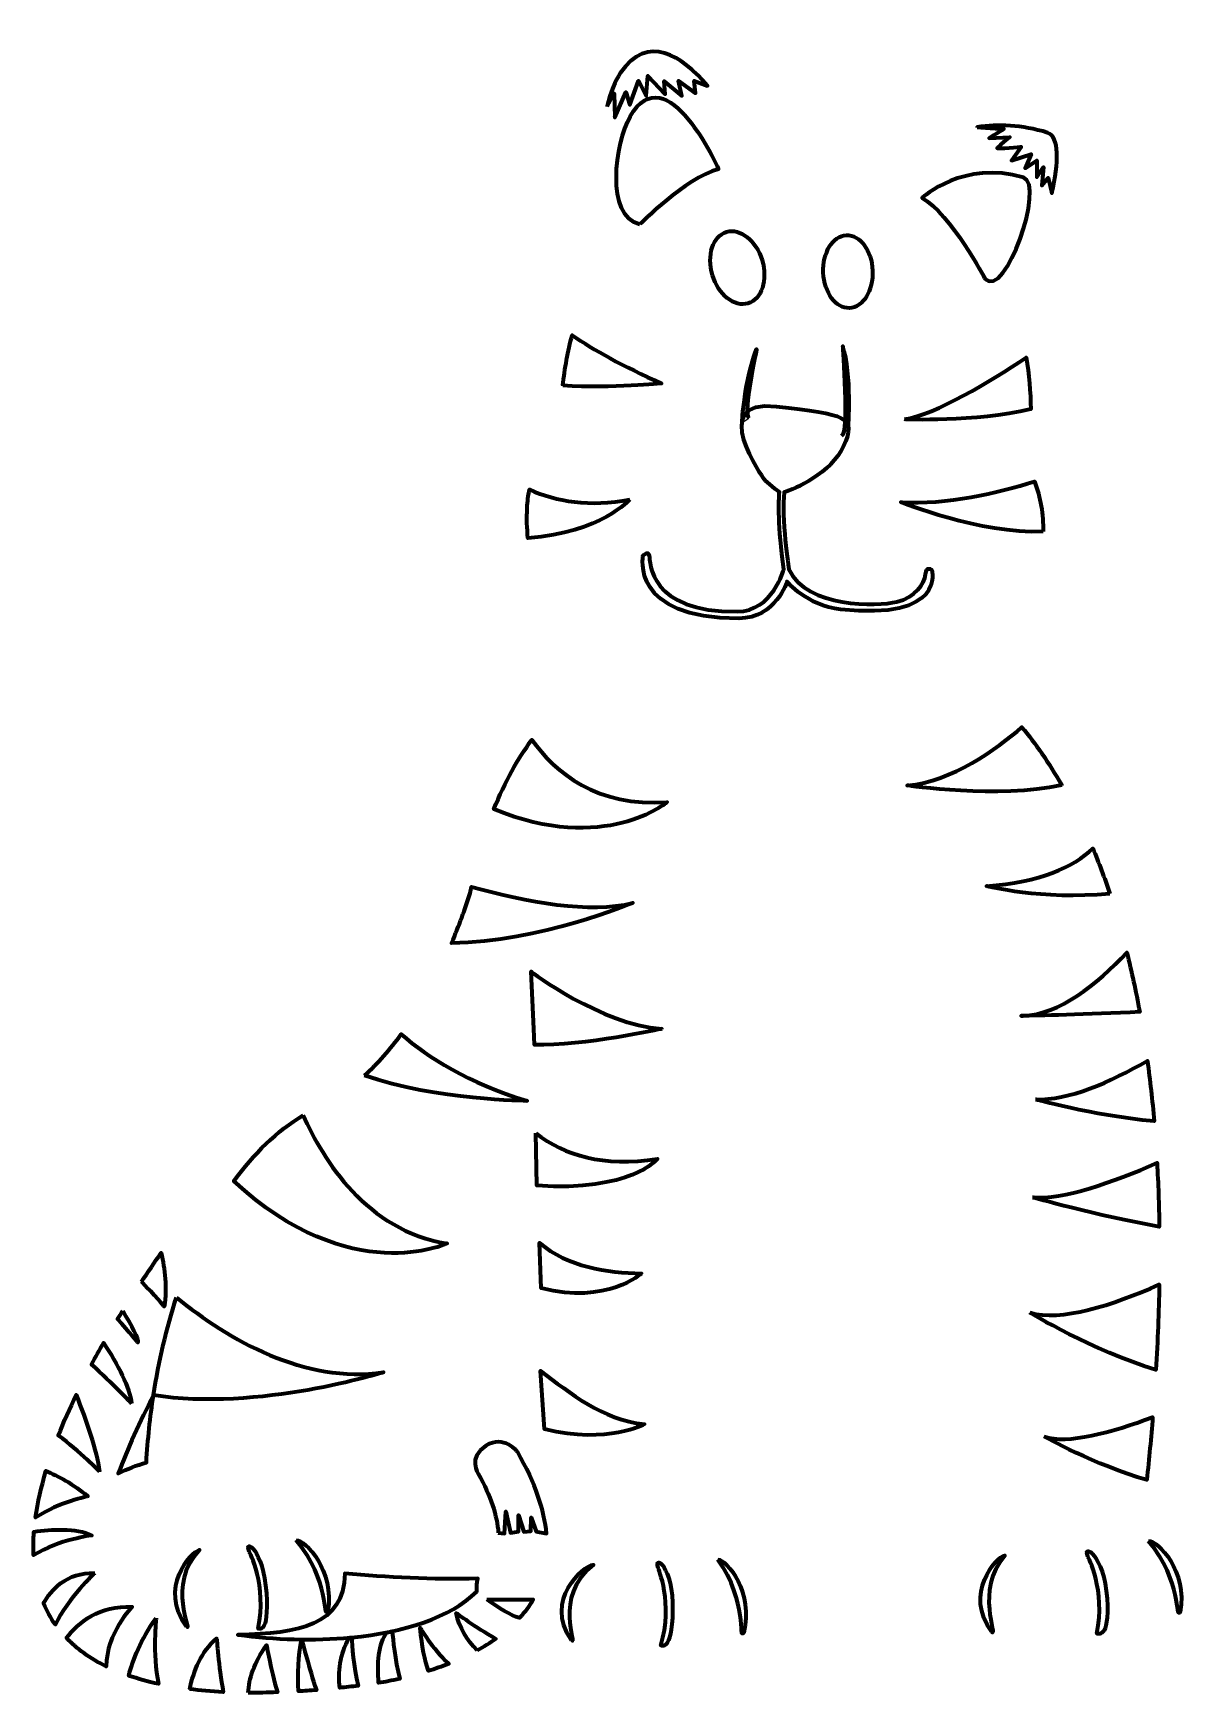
# Model space of a CAD drawing. Header units: centimetres. Extents: x -15.1 to 11.4, y -18.6 to 19.2.
# Drawn here: x -15.11 to 11.16, y -18.57 to 19.17 of the extents above; entities that cross this region are included whole.
import ezdxf

# ---------------------------------------------------------------- set-up
doc = ezdxf.new("R2010")
doc.units = ezdxf.units.CM
doc.header["$MEASUREMENT"] = 0
doc.layers.add('Layer 1', color=7, linetype='Continuous')

msp = doc.modelspace()

# ---------------------------------------------------------------- linework, layer by layer
at = {"layer": 'Layer 1', "color": 7, "lineweight": 211}
for points, knots in [([(-2.05598, 17.51097), (-1.97156, 17.83244), (-1.86594, 18.10094), (-1.75487, 18.26217), (-1.75487, 18.26217), (-1.1303, 19.17196), (-0.36337, 18.67055), (0.23173, 17.9743), (0.23173, 17.9743), (0.23173, 17.9743), (-0.07087, 18.08819), (-0.07087, 18.08819), (-0.07087, 18.08819), (-0.07087, 18.08819), (-0.04372, 17.80976), (-0.04372, 17.80976), (-0.04372, 17.80976), (-0.04372, 17.80976), (-0.43157, 18.08637), (-0.43157, 18.08637), (-0.43157, 18.08637), (-0.43157, 18.08637), (-0.35509, 17.74967), (-0.35509, 17.74967), (-0.35509, 17.74967), (-0.35509, 17.74967), (-0.75387, 18.0829), (-0.75387, 18.0829), (-0.75387, 18.0829), (-0.75387, 18.0829), (-0.73185, 17.78245), (-0.73185, 17.78245), (-0.73185, 17.78245), (-0.73185, 17.78245), (-1.13046, 18.20308), (-1.13046, 18.20308), (-1.13046, 18.20308), (-1.13046, 18.20308), (-1.1634, 17.74421), (-1.1634, 17.74421), (-1.1634, 17.74421), (-1.1634, 17.74421), (-1.33804, 18.08836), (-1.33804, 18.08836), (-1.33804, 18.08836), (-1.33804, 18.08836), (-1.5347, 17.54225), (-1.5347, 17.54225), (-1.5347, 17.54225), (-1.5347, 17.54225), (-1.6274, 17.83161), (-1.6274, 17.83161), (-1.6274, 17.83161), (-1.6274, 17.83161), (-1.87868, 17.25819), (-1.87868, 17.25819), (-1.87868, 17.25819), (-1.87868, 17.25819), (-1.8954, 17.799), (-1.8954, 17.799), (-1.8954, 17.799), (-1.8954, 17.799), (-2.05598, 17.51097), (-2.05598, 17.51097), (-2.05598, 17.51097), (-2.05598, 17.51097), (-2.05598, 17.51097), (-2.05598, 17.51097)], [0, 0, 0, 0, 0.0555555555555556, 0.0555555555555556, 0.0555555555555556, 0.0555555555555556, 0.1111111111111111, 0.1111111111111111, 0.1111111111111111, 0.1111111111111111, 0.1666666666666667, 0.1666666666666667, 0.1666666666666667, 0.1666666666666667, 0.2222222222222222, 0.2222222222222222, 0.2222222222222222, 0.2222222222222222, 0.2777777777777778, 0.2777777777777778, 0.2777777777777778, 0.2777777777777778, 0.3333333333333333, 0.3333333333333333, 0.3333333333333333, 0.3333333333333333, 0.3888888888888889, 0.3888888888888889, 0.3888888888888889, 0.3888888888888889, 0.4444444444444444, 0.4444444444444444, 0.4444444444444444, 0.4444444444444444, 0.5, 0.5, 0.5, 0.5, 0.5555555555555556, 0.5555555555555556, 0.5555555555555556, 0.5555555555555556, 0.6111111111111112, 0.6111111111111112, 0.6111111111111112, 0.6111111111111112, 0.6666666666666666, 0.6666666666666666, 0.6666666666666666, 0.6666666666666666, 0.7222222222222222, 0.7222222222222222, 0.7222222222222222, 0.7222222222222222, 0.7777777777777778, 0.7777777777777778, 0.7777777777777778, 0.7777777777777778, 0.8333333333333334, 0.8333333333333334, 0.8333333333333334, 0.8333333333333334, 0.8888888888888888, 0.8888888888888888, 0.8888888888888888, 0.8888888888888888, 1, 1, 1, 1]), ([(-1.3109, 14.82415), (-1.3109, 14.82415), (-0.26819, 15.87696), (0.47789, 16.08272), (0.47789, 16.08272), (0.47789, 16.08272), (-0.69692, 18.73164), (-1.53106, 17.27442), (-1.53106, 17.27442), (-1.86909, 16.68428), (-2.09935, 15.00028), (-1.3109, 14.82415)], [0, 0, 0, 0, 0.25, 0.25, 0.25, 0.25, 0.5, 0.5, 0.5, 0.5, 1, 1, 1, 1]), ([(6.36486, 17.03538), (6.83515, 17.10507), (7.37612, 17.08984), (7.96676, 16.90825), (7.96676, 16.90825), (8.24105, 16.82366), (8.22715, 16.22376), (8.06476, 15.53479), (8.06476, 15.53479), (8.06476, 15.53479), (7.98249, 15.8844), (7.98249, 15.8844), (7.98249, 15.8844), (7.98249, 15.8844), (7.83798, 15.70959), (7.83798, 15.70959), (7.83798, 15.70959), (7.83798, 15.70959), (7.87357, 16.12476), (7.87357, 16.12476), (7.87357, 16.12476), (7.87357, 16.12476), (7.72525, 15.89748), (7.72525, 15.89748), (7.72525, 15.89748), (7.72525, 15.89748), (7.72045, 16.27755), (7.72045, 16.27755), (7.72045, 16.27755), (7.72045, 16.27755), (7.45559, 16.10009), (7.45559, 16.10009), (7.45559, 16.10009), (7.45559, 16.10009), (7.59745, 16.41958), (7.59745, 16.41958), (7.59745, 16.41958), (7.59745, 16.41958), (7.14669, 16.27772), (7.14669, 16.27772), (7.14669, 16.27772), (7.14669, 16.27772), (7.3652, 16.58628), (7.3652, 16.58628), (7.3652, 16.58628), (7.3652, 16.58628), (6.81992, 16.54142), (6.82439, 16.55897), (6.82439, 16.55897), (6.82869, 16.57668), (7.10564, 16.81025), (7.10564, 16.81025), (7.10564, 16.81025), (7.10564, 16.81025), (6.63866, 16.78559), (6.63866, 16.78559), (6.63866, 16.78559), (6.63866, 16.78559), (6.98529, 16.99317), (6.97189, 16.99317), (6.97189, 16.99317), (6.95881, 16.99301), (6.36486, 17.03538), (6.36486, 17.03538), (6.36486, 17.03538), (6.36486, 17.03538), (6.36486, 17.03538), (6.36486, 17.03538)], [0, 0, 0, 0, 0.0555555555555556, 0.0555555555555556, 0.0555555555555556, 0.0555555555555556, 0.1111111111111111, 0.1111111111111111, 0.1111111111111111, 0.1111111111111111, 0.1666666666666667, 0.1666666666666667, 0.1666666666666667, 0.1666666666666667, 0.2222222222222222, 0.2222222222222222, 0.2222222222222222, 0.2222222222222222, 0.2777777777777778, 0.2777777777777778, 0.2777777777777778, 0.2777777777777778, 0.3333333333333333, 0.3333333333333333, 0.3333333333333333, 0.3333333333333333, 0.3888888888888889, 0.3888888888888889, 0.3888888888888889, 0.3888888888888889, 0.4444444444444444, 0.4444444444444444, 0.4444444444444444, 0.4444444444444444, 0.5, 0.5, 0.5, 0.5, 0.5555555555555556, 0.5555555555555556, 0.5555555555555556, 0.5555555555555556, 0.6111111111111112, 0.6111111111111112, 0.6111111111111112, 0.6111111111111112, 0.6666666666666666, 0.6666666666666666, 0.6666666666666666, 0.6666666666666666, 0.7222222222222222, 0.7222222222222222, 0.7222222222222222, 0.7222222222222222, 0.7777777777777778, 0.7777777777777778, 0.7777777777777778, 0.7777777777777778, 0.8333333333333334, 0.8333333333333334, 0.8333333333333334, 0.8333333333333334, 0.8888888888888888, 0.8888888888888888, 0.8888888888888888, 0.8888888888888888, 1, 1, 1, 1]), ([(6.54447, 13.58676), (6.54447, 13.58676), (5.75801, 15.07162), (5.1139, 15.42637), (5.1139, 15.42637), (5.1139, 15.42637), (6.06789, 16.30305), (7.42214, 15.88673), (7.42214, 15.88673), (7.91892, 15.73443), (7.00996, 13.09793), (6.54447, 13.58676)], [0, 0, 0, 0, 0.25, 0.25, 0.25, 0.25, 0.5, 0.5, 0.5, 0.5, 1, 1, 1, 1]), ([(0.34331, 13.67019), (0.47806, 13.22225), (0.84025, 12.93372), (1.15146, 13.02658), (1.15146, 13.02658), (1.46267, 13.12044), (1.60586, 13.56027), (1.47111, 14.00871), (1.47111, 14.00871), (1.33603, 14.45831), (0.97384, 14.74618), (0.66313, 14.65281), (0.66313, 14.65281), (0.35175, 14.55896), (0.20839, 14.11979), (0.34331, 13.67019)], [0, 0, 0, 0, 0.2, 0.2, 0.2, 0.2, 0.4, 0.4, 0.4, 0.4, 0.6, 0.6, 0.6, 0.6, 1, 1, 1, 1]), ([(2.86526, 13.72614), (2.88446, 13.26942), (3.15114, 12.90905), (3.4607, 12.92213), (3.4607, 12.92213), (3.76943, 12.93587), (4.00515, 13.31627), (3.98644, 13.77315), (3.98644, 13.77315), (3.96674, 14.2302), (3.70089, 14.58991), (3.39084, 14.577), (3.39084, 14.577), (3.08145, 14.56425), (2.84622, 14.18269), (2.86526, 13.72614), (2.86526, 13.72614), (2.86526, 13.72614), (2.86526, 13.72614), (2.86526, 13.72614)], [0, 0, 0, 0, 0.1666666666666667, 0.1666666666666667, 0.1666666666666667, 0.1666666666666667, 0.3333333333333333, 0.3333333333333333, 0.3333333333333333, 0.3333333333333333, 0.5, 0.5, 0.5, 0.5, 0.6666666666666666, 0.6666666666666666, 0.6666666666666666, 0.6666666666666666, 1, 1, 1, 1]), ([(-3.06145, 11.15619), (-1.91544, 11.08998), (-0.81346, 11.20668), (-0.81346, 11.20668), (-0.81346, 11.20668), (-1.70636, 11.60016), (-2.36354, 11.97146), (-2.84741, 12.30601), (-2.84741, 12.30601), (-2.94706, 11.9362), (-3.01924, 11.55198), (-3.06145, 11.15619), (-3.06145, 11.15619), (-3.06145, 11.15619), (-3.06145, 11.15619), (-3.06145, 11.15619)], [0, 0, 0, 0, 0.2, 0.2, 0.2, 0.2, 0.4, 0.4, 0.4, 0.4, 0.6, 0.6, 0.6, 0.6, 1, 1, 1, 1]), ([(4.71347, 10.39108), (4.71347, 10.39108), (6.31454, 10.31477), (7.58338, 10.62018), (7.58338, 10.62018), (7.58123, 11.02144), (7.54746, 11.41442), (7.48439, 11.79516), (7.48439, 11.79516), (6.65935, 11.25236), (5.41452, 10.49884), (4.71347, 10.39108)], [0, 0, 0, 0, 0.25, 0.25, 0.25, 0.25, 0.5, 0.5, 0.5, 0.5, 1, 1, 1, 1]), ([(5.18922, 6.86283), (5.16604, 6.64664), (4.96508, 6.34404), (4.53734, 6.24058), (4.53734, 6.24058), (4.0894, 6.13265), (2.49512, 6.09391), (2.08409, 6.97854), (2.08409, 6.97854), (2.08409, 6.97854), (1.89786, 8.18166), (1.97599, 8.73124), (1.97599, 8.73124), (2.21022, 8.79878), (3.04337, 9.16312), (3.32329, 9.77909), (3.32329, 9.77909), (3.63516, 10.46507), (3.3857, 10.49603), (1.79638, 10.68275), (1.79638, 10.68275), (0.20673, 10.86981), (1.5158, 9.03119), (1.5158, 9.03119), (1.5158, 9.03119), (1.5158, 9.03119), (1.74292, 8.80424), (1.86757, 8.73786), (1.86757, 8.73786), (1.85151, 8.5412), (1.82801, 7.96795), (1.96789, 6.97854), (1.96789, 6.97854), (1.96789, 6.97854), (1.71098, 6.02406), (0.9063, 6.01727), (0.9063, 6.01727), (-1.11242, 6.00022), (-1.07451, 7.14805), (-1.09735, 7.28694), (-1.09735, 7.28694), (-1.12086, 7.42599), (-1.23557, 7.29009), (-1.23557, 7.29009), (-1.23557, 7.29009), (-1.23557, 7.29009), (-1.53552, 5.84562), (0.94455, 5.86399), (0.94455, 5.86399), (1.79342, 5.87061), (2.03775, 6.70094), (2.03775, 6.70094), (2.03775, 6.70094), (2.03775, 6.70094), (2.49943, 6.15037), (3.25477, 6.06826), (3.25477, 6.06826), (5.65621, 5.80787), (5.33523, 6.96166), (5.33523, 6.96166), (5.33523, 6.96166), (5.33523, 6.96166), (5.21223, 7.07902), (5.18922, 6.86283), (5.18922, 6.86283), (5.18922, 6.86283), (5.18922, 6.86283), (5.18922, 6.86283)], [0, 0, 0, 0, 0.0555555555555556, 0.0555555555555556, 0.0555555555555556, 0.0555555555555556, 0.1111111111111111, 0.1111111111111111, 0.1111111111111111, 0.1111111111111111, 0.1666666666666667, 0.1666666666666667, 0.1666666666666667, 0.1666666666666667, 0.2222222222222222, 0.2222222222222222, 0.2222222222222222, 0.2222222222222222, 0.2777777777777778, 0.2777777777777778, 0.2777777777777778, 0.2777777777777778, 0.3333333333333333, 0.3333333333333333, 0.3333333333333333, 0.3333333333333333, 0.3888888888888889, 0.3888888888888889, 0.3888888888888889, 0.3888888888888889, 0.4444444444444444, 0.4444444444444444, 0.4444444444444444, 0.4444444444444444, 0.5, 0.5, 0.5, 0.5, 0.5555555555555556, 0.5555555555555556, 0.5555555555555556, 0.5555555555555556, 0.6111111111111112, 0.6111111111111112, 0.6111111111111112, 0.6111111111111112, 0.6666666666666666, 0.6666666666666666, 0.6666666666666666, 0.6666666666666666, 0.7222222222222222, 0.7222222222222222, 0.7222222222222222, 0.7222222222222222, 0.7777777777777778, 0.7777777777777778, 0.7777777777777778, 0.7777777777777778, 0.8333333333333334, 0.8333333333333334, 0.8333333333333334, 0.8333333333333334, 0.8888888888888888, 0.8888888888888888, 0.8888888888888888, 0.8888888888888888, 1, 1, 1, 1]), ([(-1.53802, 8.56686), (-2.45211, 8.38411), (-3.21457, 8.52796), (-3.82044, 8.79282), (-3.82044, 8.79282), (-3.84775, 8.65725), (-3.8653, 8.51902), (-3.87242, 8.37832), (-3.87242, 8.37832), (-3.8845, 8.14127), (-3.87888, 7.91051), (-3.85405, 7.68654), (-3.85405, 7.68654), (-2.18576, 7.81136), (-1.53802, 8.56686), (-1.53802, 8.56686)], [0, 0, 0, 0, 0.2, 0.2, 0.2, 0.2, 0.4, 0.4, 0.4, 0.4, 0.6, 0.6, 0.6, 0.6, 1, 1, 1, 1]), ([(7.86512, 7.839), (7.87704, 8.23049), (7.80735, 8.61288), (7.66664, 8.97756), (7.66664, 8.97756), (6.8421, 8.72015), (5.67077, 8.44006), (4.62772, 8.50744), (4.62772, 8.50744), (4.62756, 8.50744), (6.44548, 7.77179), (7.86512, 7.839)], [0, 0, 0, 0, 0.25, 0.25, 0.25, 0.25, 0.5, 0.5, 0.5, 0.5, 1, 1, 1, 1]), ([(-0.686, 1.68634), (-2.28227, 1.56351), (-3.23924, 2.3609), (-3.76498, 3.10466), (-3.76498, 3.10466), (-4.08463, 2.67344), (-4.38111, 2.15249), (-4.63173, 1.52379), (-4.63173, 1.52379), (-2.10581, 0.48156), (-0.686, 1.68634), (-0.686, 1.68634), (-0.686, 1.68634), (-0.686, 1.68634), (-0.686, 1.68634), (-0.686, 1.68634)], [0, 0, 0, 0, 0.2, 0.2, 0.2, 0.2, 0.4, 0.4, 0.4, 0.4, 0.6, 0.6, 0.6, 0.6, 1, 1, 1, 1]), ([(8.29005, 2.07171), (7.99126, 2.58967), (7.68468, 3.0252), (7.38572, 3.39054), (7.38572, 3.39054), (6.8123, 2.89542), (5.79425, 2.14984), (4.77604, 2.06294), (4.77604, 2.06294), (4.77621, 2.0631), (6.85287, 1.75139), (8.29005, 2.07171), (8.29005, 2.07171), (8.29005, 2.07171), (8.29005, 2.07171), (8.29005, 2.07171)], [0, 0, 0, 0, 0.2, 0.2, 0.2, 0.2, 0.4, 0.4, 0.4, 0.4, 0.6, 0.6, 0.6, 0.6, 1, 1, 1, 1]), ([(9.38359, -0.39926), (9.26126, -0.03342), (9.13181, 0.30957), (8.99822, 0.63038), (8.99822, 0.63038), (8.55011, 0.20412), (7.80139, -0.13076), (6.57907, -0.22611), (6.57907, -0.22611), (6.5789, -0.22627), (7.83102, -0.54808), (9.38359, -0.39926)], [0, 0, 0, 0, 0.25, 0.25, 0.25, 0.25, 0.5, 0.5, 0.5, 0.5, 1, 1, 1, 1]), ([(-5.14158, -0.23952), (-5.15118, -0.28835), (-5.16062, -0.33719), (-5.16989, -0.38685), (-5.16989, -0.38685), (-5.28477, -0.73862), (-5.42449, -1.12332), (-5.59118, -1.51945), (-5.59118, -1.51945), (-3.60722, -1.51184), (-1.47246, -0.60718), (-1.47246, -0.60718), (-1.47246, -0.60718), (-2.43539, -0.85581), (-3.88417, -0.58896), (-5.14158, -0.23952), (-5.14158, -0.23952), (-5.14158, -0.23952), (-5.14158, -0.23952), (-5.14158, -0.23952)], [0, 0, 0, 0, 0.1666666666666667, 0.1666666666666667, 0.1666666666666667, 0.1666666666666667, 0.3333333333333333, 0.3333333333333333, 0.3333333333333333, 0.3333333333333333, 0.5, 0.5, 0.5, 0.5, 0.6666666666666666, 0.6666666666666666, 0.6666666666666666, 0.6666666666666666, 1, 1, 1, 1]), ([(9.7726, -1.73646), (9.09042, -2.46201), (8.23212, -3.14915), (7.41155, -3.17415), (7.41155, -3.17415), (7.66333, -3.17001), (8.89939, -3.14634), (10.06311, -3.08608), (10.06311, -3.08608), (9.97638, -2.61), (9.87887, -2.16073), (9.7726, -1.73646), (9.7726, -1.73646), (9.7726, -1.73646), (9.7726, -1.73646), (9.7726, -1.73646)], [0, 0, 0, 0, 0.2, 0.2, 0.2, 0.2, 0.4, 0.4, 0.4, 0.4, 0.6, 0.6, 0.6, 0.6, 1, 1, 1, 1]), ([(-0.81164, -3.47112), (-2.1937, -3.38272), (-3.78451, -2.16669), (-3.78451, -2.16669), (-3.78451, -2.16669), (-3.78451, -2.16669), (-3.72144, -3.46781), (-3.72144, -3.46781), (-3.72144, -3.46781), (-3.72144, -3.46781), (-3.7072, -3.83166), (-3.7072, -3.83166), (-3.7072, -3.83166), (-2.60027, -3.87089), (-0.81164, -3.47112), (-0.81164, -3.47112), (-0.81164, -3.47112), (-0.81164, -3.47112), (-0.81164, -3.47112), (-0.81164, -3.47112)], [0, 0, 0, 0, 0.1666666666666667, 0.1666666666666667, 0.1666666666666667, 0.1666666666666667, 0.3333333333333333, 0.3333333333333333, 0.3333333333333333, 0.3333333333333333, 0.5, 0.5, 0.5, 0.5, 0.6666666666666666, 0.6666666666666666, 0.6666666666666666, 0.6666666666666666, 1, 1, 1, 1]), ([(7.41172, -3.17415), (7.39633, -3.17465), (7.38093, -3.17514), (7.36554, -3.17514), (7.36554, -3.17514), (7.36537, -3.17531), (7.38142, -3.17481), (7.41172, -3.17415)], [0, 0, 0, 0, 0.3333333333333333, 0.3333333333333333, 0.3333333333333333, 0.3333333333333333, 1, 1, 1, 1]), ([(-7.57182, -4.53105), (-5.93549, -5.10695), (-3.87522, -5.10695), (-3.87522, -5.10695), (-3.87522, -5.10695), (-5.2063, -4.70155), (-6.13181, -4.12333), (-6.73652, -3.59411), (-6.73652, -3.59411), (-6.98698, -3.93495), (-7.26459, -4.25328), (-7.57182, -4.53105)], [0, 0, 0, 0, 0.25, 0.25, 0.25, 0.25, 0.5, 0.5, 0.5, 0.5, 1, 1, 1, 1]), ([(7.69313, -5.07534), (7.69313, -5.07534), (8.91595, -5.42926), (10.39187, -5.57361), (10.39187, -5.57361), (10.35032, -5.09405), (10.29934, -4.63518), (10.23974, -4.19635), (10.23974, -4.19635), (9.397, -4.68119), (8.43854, -5.10414), (7.69313, -5.07534)], [0, 0, 0, 0, 0.25, 0.25, 0.25, 0.25, 0.5, 0.5, 0.5, 0.5, 1, 1, 1, 1]), ([(-8.96928, -5.43521), (-9.56091, -5.79591), (-10.0898, -6.30659), (-10.54767, -6.9358), (-10.54767, -6.9358), (-7.87922, -9.39203), (-5.69662, -8.35263), (-5.69662, -8.35263), (-5.69662, -8.35263), (-7.52481, -8.05814), (-8.5172, -6.44995), (-8.96928, -5.43521)], [0, 0, 0, 0, 0.25, 0.25, 0.25, 0.25, 0.5, 0.5, 0.5, 0.5, 1, 1, 1, 1]), ([(-3.67791, -5.84491), (-3.67791, -5.84491), (-3.65093, -7.03628), (-3.65093, -7.03628), (-3.65093, -7.03628), (-1.52643, -7.18477), (-0.90567, -6.42711), (-0.90567, -6.42711), (-0.90567, -6.42711), (-2.1558, -6.61334), (-3.01295, -6.35129), (-3.67791, -5.84491)], [0, 0, 0, 0, 0.25, 0.25, 0.25, 0.25, 0.5, 0.5, 0.5, 0.5, 1, 1, 1, 1]), ([(-10.05885, -6.34136), (-10.06233, -6.345), (-10.06597, -6.34881), (-10.06928, -6.35245), (-10.06928, -6.35245), (-10.05869, -6.34086), (-10.04826, -6.32927), (-10.03766, -6.31769), (-10.03766, -6.31769), (-10.04478, -6.32547), (-10.05189, -6.33341), (-10.05885, -6.34136)], [0, 0, 0, 0, 0.25, 0.25, 0.25, 0.25, 0.5, 0.5, 0.5, 0.5, 1, 1, 1, 1]), ([(7.62741, -7.30346), (7.62741, -7.30346), (9.08264, -7.7226), (10.51023, -7.97107), (10.51023, -7.97107), (10.50262, -7.46883), (10.48507, -6.98513), (10.45875, -6.51981), (10.45875, -6.51981), (9.46123, -6.95517), (8.30561, -7.36802), (7.62741, -7.30346)], [0, 0, 0, 0, 0.25, 0.25, 0.25, 0.25, 0.5, 0.5, 0.5, 0.5, 1, 1, 1, 1]), ([(-12.65082, -9.22467), (-12.34143, -9.52429), (-12.12888, -9.78667), (-12.12888, -9.78667), (-12.12888, -9.78667), (-12.06465, -9.35396), (-12.11382, -8.93068), (-12.20172, -8.56733), (-12.20172, -8.56733), (-12.34789, -8.77541), (-12.49886, -8.99541), (-12.65082, -9.22467)], [0, 0, 0, 0, 0.25, 0.25, 0.25, 0.25, 0.5, 0.5, 0.5, 0.5, 1, 1, 1, 1]), ([(-1.27167, -9.03514), (-2.06128, -9.01196), (-2.94905, -8.89112), (-3.59001, -8.33459), (-3.59001, -8.33459), (-3.59001, -8.33459), (-3.5574, -9.37201), (-3.5574, -9.37201), (-3.5574, -9.37201), (-2.05135, -9.74959), (-1.27167, -9.03514), (-1.27167, -9.03514), (-1.27167, -9.03514), (-1.27167, -9.03514), (-1.27167, -9.03514), (-1.27167, -9.03514)], [0, 0, 0, 0, 0.2, 0.2, 0.2, 0.2, 0.4, 0.4, 0.4, 0.4, 0.6, 0.6, 0.6, 0.6, 1, 1, 1, 1]), ([(7.56202, -9.92456), (7.56202, -9.92456), (8.99689, -10.78767), (10.43375, -11.22866), (10.43375, -11.22866), (10.47381, -10.55493), (10.49831, -9.90801), (10.5089, -9.28692), (10.5089, -9.28692), (9.44451, -9.75638), (8.26224, -10.13811), (7.56202, -9.92456)], [0, 0, 0, 0, 0.25, 0.25, 0.25, 0.25, 0.5, 0.5, 0.5, 0.5, 1, 1, 1, 1]), ([(-11.85293, -9.58008), (-12.07955, -10.27335), (-12.25518, -11.01959), (-12.37553, -11.80324), (-12.37553, -11.80324), (-10.00074, -12.18414), (-7.13845, -11.28031), (-7.13845, -11.28031), (-7.13845, -11.28031), (-8.94263, -11.54517), (-10.66703, -10.53854), (-11.85293, -9.58008)], [0, 0, 0, 0, 0.25, 0.25, 0.25, 0.25, 0.5, 0.5, 0.5, 0.5, 1, 1, 1, 1]), ([(-13.07625, -9.88599), (-13.11499, -9.9484), (-13.15356, -10.0108), (-13.19196, -10.07387), (-13.19196, -10.07387), (-12.9218, -10.37167), (-12.72962, -10.6059), (-12.72962, -10.6059), (-12.72962, -10.6059), (-12.71471, -10.51652), (-12.86767, -10.22799), (-13.07625, -9.88599)], [0, 0, 0, 0, 0.25, 0.25, 0.25, 0.25, 0.5, 0.5, 0.5, 0.5, 1, 1, 1, 1]), ([(-12.87164, -11.99327), (-12.91336, -11.62743), (-13.18368, -11.1156), (-13.51045, -10.6127), (-13.51045, -10.6127), (-13.60282, -10.77344), (-13.69337, -10.93632), (-13.78176, -11.10103), (-13.78176, -11.10103), (-13.31329, -11.53424), (-12.87164, -11.99327), (-12.87164, -11.99327)], [0, 0, 0, 0, 0.25, 0.25, 0.25, 0.25, 0.5, 0.5, 0.5, 0.5, 1, 1, 1, 1]), ([(-3.56816, -11.24935), (-3.56816, -11.24935), (-3.47496, -12.57861), (-3.47496, -12.57861), (-3.47496, -12.57861), (-2.02056, -12.92706), (-1.20612, -12.46472), (-1.20612, -12.46472), (-1.20612, -12.46472), (-2.17434, -12.35762), (-2.88532, -11.75656), (-3.56816, -11.24935), (-3.56816, -11.24935), (-3.56816, -11.24935), (-3.56816, -11.24935), (-3.56816, -11.24935)], [0, 0, 0, 0, 0.2, 0.2, 0.2, 0.2, 0.4, 0.4, 0.4, 0.4, 0.6, 0.6, 0.6, 0.6, 1, 1, 1, 1]), ([(-13.60348, -13.53872), (-13.67135, -13.04393), (-13.89863, -12.38576), (-14.13568, -11.79612), (-14.13568, -11.79612), (-14.28301, -12.10302), (-14.41958, -12.41208), (-14.54075, -12.72114), (-14.54075, -12.72114), (-14.04199, -13.07936), (-13.60348, -13.53872), (-13.60348, -13.53872), (-13.60348, -13.53872), (-13.60348, -13.53872), (-13.60348, -13.53872), (-13.60348, -13.53872)], [0, 0, 0, 0, 0.2, 0.2, 0.2, 0.2, 0.4, 0.4, 0.4, 0.4, 0.6, 0.6, 0.6, 0.6, 1, 1, 1, 1]), ([(-12.3752, -11.80489), (-12.45102, -12.29984), (-12.50597, -12.8092), (-12.53709, -13.32981), (-12.53709, -13.32981), (-12.76288, -13.39586), (-12.97642, -13.48177), (-13.17656, -13.58292), (-13.17656, -13.58292), (-12.96716, -13.01861), (-12.68856, -12.41374), (-12.3752, -11.80489), (-12.3752, -11.80489), (-12.3752, -11.80489), (-12.3752, -11.80489), (-12.3752, -11.80489)], [0, 0, 0, 0, 0.2, 0.2, 0.2, 0.2, 0.4, 0.4, 0.4, 0.4, 0.6, 0.6, 0.6, 0.6, 1, 1, 1, 1]), ([(7.88962, -12.74233), (7.88962, -12.74233), (9.05566, -13.39653), (10.226, -13.73058), (10.226, -13.73058), (10.27781, -13.24175), (10.32168, -12.76567), (10.35876, -12.3015), (10.35876, -12.3015), (9.42812, -12.64863), (8.41272, -12.92673), (7.88962, -12.74233)], [0, 0, 0, 0, 0.25, 0.25, 0.25, 0.25, 0.5, 0.5, 0.5, 0.5, 1, 1, 1, 1]), ([(-4.52992, -14.93453), (-4.55657, -14.54254), (-4.69959, -14.09609), (-4.98465, -13.59104), (-4.98465, -13.59104), (-4.98465, -13.59104), (-5.23329, -13.21891), (-4.81597, -12.9529), (-4.81597, -12.9529), (-4.39898, -12.68688), (-4.08662, -13.10122), (-4.08662, -13.10122), (-4.08662, -13.10122), (-3.68569, -13.80624), (-3.48357, -14.41889), (-3.4301, -14.95076), (-3.4301, -14.95076), (-3.4301, -14.95076), (-3.67162, -14.89944), (-3.67162, -14.89944), (-3.67162, -14.89944), (-3.67162, -14.89944), (-3.7822, -14.58459), (-3.7822, -14.58459), (-3.7822, -14.58459), (-3.7822, -14.58459), (-3.79081, -14.891), (-3.79081, -14.891), (-3.79081, -14.891), (-3.79081, -14.891), (-3.95237, -14.90805), (-3.95237, -14.90805), (-3.95237, -14.90805), (-3.95237, -14.90805), (-4.07172, -14.53361), (-4.07172, -14.53361), (-4.07172, -14.53361), (-4.07172, -14.53361), (-4.07172, -14.89945), (-4.07172, -14.89945), (-4.07172, -14.89945), (-4.07172, -14.89945), (-4.25033, -14.93355), (-4.25033, -14.93355), (-4.25033, -14.93355), (-4.25033, -14.93355), (-4.36074, -14.44853), (-4.36074, -14.44853), (-4.36074, -14.44853), (-4.36074, -14.44853), (-4.38623, -14.95044), (-4.38623, -14.95044), (-4.38623, -14.95044), (-4.38623, -14.95044), (-4.52992, -14.93453), (-4.52992, -14.93453)], [0, 0, 0, 0, 0.0666666666666667, 0.0666666666666667, 0.0666666666666667, 0.0666666666666667, 0.1333333333333333, 0.1333333333333333, 0.1333333333333333, 0.1333333333333333, 0.2, 0.2, 0.2, 0.2, 0.2666666666666667, 0.2666666666666667, 0.2666666666666667, 0.2666666666666667, 0.3333333333333333, 0.3333333333333333, 0.3333333333333333, 0.3333333333333333, 0.4, 0.4, 0.4, 0.4, 0.4666666666666667, 0.4666666666666667, 0.4666666666666667, 0.4666666666666667, 0.5333333333333333, 0.5333333333333333, 0.5333333333333333, 0.5333333333333333, 0.6, 0.6, 0.6, 0.6, 0.6666666666666666, 0.6666666666666666, 0.6666666666666666, 0.6666666666666666, 0.7333333333333333, 0.7333333333333333, 0.7333333333333333, 0.7333333333333333, 0.8, 0.8, 0.8, 0.8, 0.8666666666666667, 0.8666666666666667, 0.8666666666666667, 0.8666666666666667, 1, 1, 1, 1]), ([(-14.82084, -13.52531), (-14.92844, -13.88452), (-15.01005, -14.23877), (-15.05855, -14.58342), (-15.05855, -14.58342), (-14.5098, -14.22768), (-13.86586, -14.10121), (-13.86586, -14.10121), (-13.86586, -14.10121), (-14.20785, -13.8155), (-14.55217, -13.63573), (-14.82084, -13.52531), (-14.82084, -13.52531), (-14.82084, -13.52531), (-14.82084, -13.52531), (-14.82084, -13.52531)], [0, 0, 0, 0, 0.2, 0.2, 0.2, 0.2, 0.4, 0.4, 0.4, 0.4, 0.6, 0.6, 0.6, 0.6, 1, 1, 1, 1]), ([(-15.09414, -14.90854), (-15.10854, -15.0903), (-15.11251, -15.26842), (-15.10523, -15.44256), (-15.10523, -15.44256), (-14.52353, -15.07954), (-13.77829, -14.99147), (-13.77829, -14.99147), (-13.77829, -14.99147), (-14.13634, -14.81269), (-14.70364, -14.85093), (-15.09414, -14.90854), (-15.09414, -14.90854), (-15.09414, -14.90854), (-15.09414, -14.90854), (-15.09414, -14.90854)], [0, 0, 0, 0, 0.2, 0.2, 0.2, 0.2, 0.4, 0.4, 0.4, 0.4, 0.6, 0.6, 0.6, 0.6, 1, 1, 1, 1]), ([(-10.19988, -15.35482), (-10.19988, -15.35482), (-9.78173, -16.13251), (-9.99395, -17.10769), (-9.99395, -17.10769), (-9.99395, -17.10769), (-9.74267, -17.27306), (-9.8064, -16.30682), (-9.8064, -16.30682), (-9.87262, -15.30351), (-10.31874, -15.05438), (-10.19988, -15.35482), (-10.19988, -15.35482), (-10.19988, -15.35482), (-10.19988, -15.35482), (-10.19988, -15.35482)], [0, 0, 0, 0, 0.2, 0.2, 0.2, 0.2, 0.4, 0.4, 0.4, 0.4, 0.6, 0.6, 0.6, 0.6, 1, 1, 1, 1]), ([(-9.12721, -15.10238), (-8.36028, -16.0226), (-8.52068, -16.8958), (-8.40713, -16.71305), (-8.40713, -16.71305), (-8.25367, -15.79548), (-8.91913, -15.08765), (-9.12721, -15.10238)], [0, 0, 0, 0, 0.3333333333333333, 0.3333333333333333, 0.3333333333333333, 0.3333333333333333, 1, 1, 1, 1]), ([(-11.62499, -17.06184), (-11.47021, -17.21082), (-12.1062, -16.11812), (-11.32504, -15.32238), (-11.32504, -15.32238), (-11.53047, -15.35979), (-12.26412, -16.19426), (-11.62499, -17.06184)], [0, 0, 0, 0, 0.3333333333333333, 0.3333333333333333, 0.3333333333333333, 0.3333333333333333, 1, 1, 1, 1]), ([(-0.89391, -15.72844), (-0.89391, -15.72844), (-0.53966, -16.53758), (-0.82968, -17.49207), (-0.82968, -17.49207), (-0.82968, -17.49207), (-0.5774, -17.66522), (-0.563, -16.697), (-0.563, -16.697), (-0.54794, -15.69169), (-0.98794, -15.41938), (-0.89391, -15.72844), (-0.89391, -15.72844), (-0.89391, -15.72844), (-0.89391, -15.72844), (-0.89391, -15.72844)], [0, 0, 0, 0, 0.2, 0.2, 0.2, 0.2, 0.4, 0.4, 0.4, 0.4, 0.6, 0.6, 0.6, 0.6, 1, 1, 1, 1]), ([(6.69693, -17.18483), (6.85171, -17.33381), (6.29749, -16.23068), (6.99688, -15.44537), (6.99688, -15.44537), (6.79178, -15.48262), (6.05796, -16.31725), (6.69693, -17.18483)], [0, 0, 0, 0, 0.3333333333333333, 0.3333333333333333, 0.3333333333333333, 0.3333333333333333, 1, 1, 1, 1]), ([(8.88152, -15.46805), (8.88152, -15.46805), (9.2995, -16.24574), (9.08745, -17.22092), (9.08745, -17.22092), (9.08745, -17.22092), (9.38359, -17.39391), (9.32003, -16.42783), (9.32003, -16.42783), (9.25364, -15.42468), (8.76266, -15.16793), (8.88152, -15.46805)], [0, 0, 0, 0, 0.25, 0.25, 0.25, 0.25, 0.5, 0.5, 0.5, 0.5, 1, 1, 1, 1]), ([(10.2654, -15.1196), (11.03233, -16.03949), (10.87176, -16.91302), (10.98515, -16.73011), (10.98515, -16.73011), (11.1588, -15.81088), (10.47365, -15.10453), (10.2654, -15.1196)], [0, 0, 0, 0, 0.3333333333333333, 0.3333333333333333, 0.3333333333333333, 0.3333333333333333, 1, 1, 1, 1]), ([(-13.7129, -15.84912), (-14.35469, -15.82065), (-14.70794, -16.23896), (-14.87579, -16.53295), (-14.87579, -16.53295), (-14.80428, -16.70362), (-14.71539, -16.86618), (-14.60746, -17.02012), (-14.60746, -17.02012), (-14.32191, -16.41956), (-13.7129, -15.84912), (-13.7129, -15.84912)], [0, 0, 0, 0, 0.25, 0.25, 0.25, 0.25, 0.5, 0.5, 0.5, 0.5, 1, 1, 1, 1]), ([(-2.86645, -17.37089), (-2.70787, -17.53113), (-3.31241, -16.39373), (-2.36289, -15.65792), (-2.36289, -15.65792), (-2.59596, -15.67961), (-3.49615, -16.45779), (-2.86645, -17.37089)], [0, 0, 0, 0, 0.3333333333333333, 0.3333333333333333, 0.3333333333333333, 0.3333333333333333, 1, 1, 1, 1]), ([(0.46762, -15.53907), (1.15758, -16.51822), (0.92732, -17.37586), (1.05478, -17.20271), (1.05478, -17.20271), (1.28206, -16.30053), (0.6762, -15.54122), (0.46762, -15.53907)], [0, 0, 0, 0, 0.3333333333333333, 0.3333333333333333, 0.3333333333333333, 0.3333333333333333, 1, 1, 1, 1]), ([(-7.86913, -17.31064), (-7.87377, -17.31114), (-7.8784, -17.31147), (-7.88287, -17.31196), (-7.88287, -17.31196), (-8.72562, -17.39175), (-9.62547, -17.36344), (-10.45415, -17.25088), (-10.45415, -17.25088), (-9.06397, -17.22324), (-8.04261, -17.04148), (-8.02341, -15.85723), (-8.02341, -15.85723), (-7.06429, -15.94662), (-6.02985, -15.9986), (-4.99906, -15.97277), (-4.99906, -15.97277), (-5.0128, -16.06812), (-5.02025, -16.16496), (-5.02091, -16.26296), (-5.02091, -16.26296), (-5.61667, -16.86915), (-6.68521, -17.19675), (-7.86913, -17.31064), (-7.86913, -17.31064), (-7.86913, -17.31064), (-7.86913, -17.31064), (-7.86913, -17.31064)], [0, 0, 0, 0, 0.125, 0.125, 0.125, 0.125, 0.25, 0.25, 0.25, 0.25, 0.375, 0.375, 0.375, 0.375, 0.5, 0.5, 0.5, 0.5, 0.625, 0.625, 0.625, 0.625, 0.75, 0.75, 0.75, 0.75, 1, 1, 1, 1]), ([(-14.35783, -17.32355), (-14.12111, -17.57103), (-13.82215, -17.78854), (-13.45251, -17.96947), (-13.45251, -17.96947), (-13.44572, -17.21992), (-12.86055, -16.61389), (-12.86055, -16.61389), (-12.86055, -16.61389), (-13.60795, -16.57764), (-14.08254, -16.96699), (-14.35783, -17.32355), (-14.35783, -17.32355), (-14.35783, -17.32355), (-14.35783, -17.32355), (-14.35783, -17.32355)], [0, 0, 0, 0, 0.2, 0.2, 0.2, 0.2, 0.4, 0.4, 0.4, 0.4, 0.6, 0.6, 0.6, 0.6, 1, 1, 1, 1]), ([(-4.78816, -16.44985), (-4.50112, -16.66588), (-4.2553, -16.79599), (-4.04738, -16.86915), (-4.04738, -16.86915), (-3.93018, -16.73904), (-3.8249, -16.59833), (-3.73567, -16.44587), (-3.73567, -16.44587), (-4.31754, -16.45465), (-4.78816, -16.44985), (-4.78816, -16.44985)], [0, 0, 0, 0, 0.25, 0.25, 0.25, 0.25, 0.5, 0.5, 0.5, 0.5, 1, 1, 1, 1]), ([(-12.31445, -16.87594), (-12.66886, -17.36659), (-12.84913, -17.81966), (-12.93935, -18.1812), (-12.93935, -18.1812), (-12.73044, -18.25321), (-12.50465, -18.31595), (-12.25999, -18.36875), (-12.25999, -18.36875), (-12.40599, -17.67498), (-12.31445, -16.87594), (-12.31445, -16.87594)], [0, 0, 0, 0, 0.25, 0.25, 0.25, 0.25, 0.5, 0.5, 0.5, 0.5, 1, 1, 1, 1]), ([(-5.0118, -17.60894), (-4.86431, -17.52816), (-4.72062, -17.4391), (-4.58372, -17.34143), (-4.58372, -17.34143), (-5.05417, -17.0721), (-5.48705, -16.75576), (-5.48705, -16.75576), (-5.48705, -16.75576), (-5.43111, -17.08303), (-5.22683, -17.37818), (-5.0118, -17.60894), (-5.0118, -17.60894), (-5.0118, -17.60894), (-5.0118, -17.60894), (-5.0118, -17.60894)], [0, 0, 0, 0, 0.2, 0.2, 0.2, 0.2, 0.4, 0.4, 0.4, 0.4, 0.6, 0.6, 0.6, 0.6, 1, 1, 1, 1]), ([(-11.55182, -18.48777), (-11.31146, -18.51773), (-11.05703, -18.53958), (-10.78754, -18.55316), (-10.78754, -18.55316), (-10.89613, -17.9569), (-10.93801, -17.33481), (-10.93801, -17.33481), (-10.93801, -17.33481), (-11.28895, -17.62383), (-11.46425, -18.0832), (-11.55182, -18.48777), (-11.55182, -18.48777), (-11.55182, -18.48777), (-11.55182, -18.48777), (-11.55182, -18.48777)], [0, 0, 0, 0, 0.2, 0.2, 0.2, 0.2, 0.4, 0.4, 0.4, 0.4, 0.6, 0.6, 0.6, 0.6, 1, 1, 1, 1]), ([(-9.00885, -17.35682), (-9.07953, -17.72795), (-9.09063, -18.15156), (-9.07689, -18.53627), (-9.07689, -18.53627), (-8.94363, -18.52832), (-8.80773, -18.51872), (-8.66901, -18.50763), (-8.66901, -18.50763), (-8.84315, -17.99265), (-8.97211, -17.46938), (-8.99926, -17.35682), (-8.99926, -17.35682), (-9.00239, -17.35682), (-9.00554, -17.35682), (-9.00885, -17.35682)], [0, 0, 0, 0, 0.2, 0.2, 0.2, 0.2, 0.4, 0.4, 0.4, 0.4, 0.6, 0.6, 0.6, 0.6, 1, 1, 1, 1]), ([(-7.91796, -17.31544), (-8.14508, -17.70114), (-8.17669, -18.10174), (-8.13862, -18.45847), (-8.13862, -18.45847), (-8.00189, -18.44456), (-7.86284, -18.42884), (-7.7213, -18.41179), (-7.7213, -18.41179), (-7.82973, -17.97693), (-7.85886, -17.49207), (-7.86598, -17.31014), (-7.86598, -17.31014), (-7.88353, -17.31196), (-7.90058, -17.31378), (-7.91796, -17.31544)], [0, 0, 0, 0, 0.2, 0.2, 0.2, 0.2, 0.4, 0.4, 0.4, 0.4, 0.6, 0.6, 0.6, 0.6, 1, 1, 1, 1]), ([(-7.06098, -17.19493), (-7.26658, -17.44274), (-7.28661, -17.91932), (-7.25234, -18.34723), (-7.25234, -18.34723), (-7.11594, -18.32422), (-6.95255, -18.29293), (-6.77162, -18.25122), (-6.77162, -18.25122), (-6.88187, -17.82513), (-6.92756, -17.35153), (-6.94196, -17.17043), (-6.94196, -17.17043), (-6.98119, -17.17887), (-7.02092, -17.18682), (-7.06098, -17.19493)], [0, 0, 0, 0, 0.2, 0.2, 0.2, 0.2, 0.4, 0.4, 0.4, 0.4, 0.6, 0.6, 0.6, 0.6, 1, 1, 1, 1]), ([(-6.3063, -17.09445), (-6.26674, -17.51955), (-6.1992, -17.83705), (-6.12073, -18.07459), (-6.12073, -18.07459), (-5.96926, -18.02658), (-5.81383, -17.97229), (-5.65739, -17.91038), (-5.65739, -17.91038), (-6.03962, -17.5563), (-6.3063, -17.09445), (-6.3063, -17.09445), (-6.3063, -17.09445), (-6.3063, -17.09445), (-6.3063, -17.09445), (-6.3063, -17.09445)], [0, 0, 0, 0, 0.2, 0.2, 0.2, 0.2, 0.4, 0.4, 0.4, 0.4, 0.6, 0.6, 0.6, 0.6, 1, 1, 1, 1]), ([(-10.22207, -18.56888), (-10.00869, -18.57054), (-9.78721, -18.56739), (-9.55694, -18.55944), (-9.55694, -18.55944), (-9.7137, -18.01449), (-9.80193, -17.48792), (-9.80193, -17.48792), (-9.80193, -17.48792), (-10.09361, -17.88604), (-10.19757, -18.25403), (-10.22207, -18.56888)], [0, 0, 0, 0, 0.25, 0.25, 0.25, 0.25, 0.5, 0.5, 0.5, 0.5, 1, 1, 1, 1])]:
    msp.add_open_spline(points, degree=3, knots=knots, dxfattribs=at)
at = {"layer": 'Layer 1', "color": 7}
for points, knots in [([(1.01687, 10.32072), (1.01687, 10.32072), (1.06786, 11.2906), (1.34844, 11.9885), (1.34844, 11.9885), (1.34844, 11.9885), (1.03392, 10.53343), (1.16983, 10.41425), (1.16983, 10.41425), (1.16983, 10.41425), (1.01687, 10.32072), (1.01687, 10.32072)], [0, 0, 0, 0, 0.25, 0.25, 0.25, 0.25, 0.5, 0.5, 0.5, 0.5, 1, 1, 1, 1]), ([(3.43321, 10.19293), (3.43321, 10.19293), (3.52674, 11.41823), (3.30558, 12.05638), (3.30558, 12.05638), (3.30558, 12.05638), (3.45026, 10.04842), (3.28009, 10.01416), (3.28009, 10.01416), (3.28009, 10.01416), (3.43321, 10.19293), (3.43321, 10.19293)], [0, 0, 0, 0, 0.25, 0.25, 0.25, 0.25, 0.5, 0.5, 0.5, 0.5, 1, 1, 1, 1]), ([(1.01687, 10.32072), (1.01687, 10.32072), (1.01687, 10.32072), (1.01687, 10.32072), (1.01687, 10.32072), (1.01687, 10.32072), (1.01687, 10.32072), (1.01687, 10.32072)], [0, 0, 0, 0, 0.3333333333333333, 0.3333333333333333, 0.3333333333333333, 0.3333333333333333, 1, 1, 1, 1]), ([(3.43321, 10.19293), (3.43321, 10.19293), (3.43321, 10.19293), (3.43321, 10.19293), (3.43321, 10.19293), (3.43321, 10.19293), (3.43321, 10.19293), (3.43321, 10.19293)], [0, 0, 0, 0, 0.3333333333333333, 0.3333333333333333, 0.3333333333333333, 0.3333333333333333, 1, 1, 1, 1])]:
    msp.add_open_spline(points, degree=3, knots=knots, dxfattribs=at)
at = {"layer": 'Layer 1', "lineweight": 211}
for points in [[(1.01687, 10.32072), (1.01687, 10.32072), (1.06786, 11.2906), (1.34844, 11.9885), (1.34844, 11.9885), (1.34844, 11.9885), (1.03392, 10.53343), (1.16983, 10.41425)], [(3.43321, 10.19293), (3.43321, 10.19293), (3.52674, 11.41823), (3.30558, 12.05638), (3.30558, 12.05638), (3.30558, 12.05638), (3.45026, 10.04842), (3.28009, 10.01416)], [(1.01687, 10.32072), (1.01687, 10.32072), (1.01687, 10.32072), (1.01687, 10.32072), (1.01687, 10.32072), (1.01687, 10.32072), (1.01687, 10.32072), (1.01687, 10.32072)], [(3.43321, 10.19293), (3.43321, 10.19293), (3.43321, 10.19293), (3.43321, 10.19293), (3.43321, 10.19293), (3.43321, 10.19293), (3.43321, 10.19293), (3.43321, 10.19293)]]:
    msp.add_open_spline(points, degree=3, knots=[0, 0, 0, 0, 0.3333333333333333, 0.3333333333333333, 0.3333333333333333, 0.3333333333333333, 1, 1, 1, 1], dxfattribs=at)

doc.saveas('drawing.dxf')
